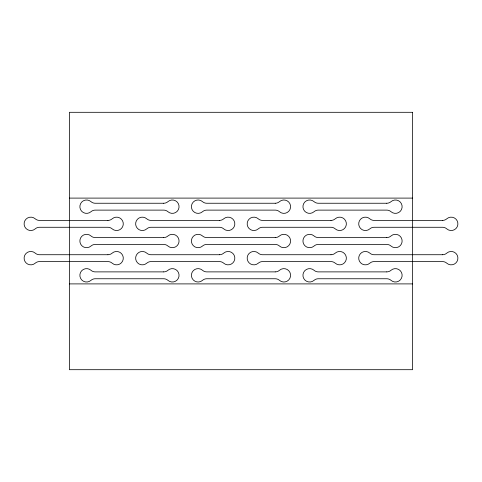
<?xml version="1.0" encoding="UTF-8"?>
<svg xmlns="http://www.w3.org/2000/svg" width="482" height="482" viewBox="0 0 482 482"><rect width="100%" height="100%" fill="white"/><g stroke="black" fill="none" stroke-linecap="round" stroke-linejoin="round"><path stroke-width="0.72" d="M69.408 198.102L412.592 198.102M69.408 283.898L412.592 283.898M412.592 112.306L69.408 112.306L69.408 369.694L412.592 369.694L412.592 112.306M163.693 203.247L95.237 203.247A6.435 6.435 0 0 1 90.99 201.651A6.7 6.7 0 0 0 81.729 202.048A6.7 6.7 0 0 0 81.729 211.315A6.7 6.7 0 0 0 90.99 211.712A6.435 6.435 0 0 1 95.237 210.116L163.693 210.116A6.435 6.435 0 0 1 167.941 211.712A6.7 6.7 0 0 0 177.201 211.315A6.7 6.7 0 0 0 177.201 202.048A6.7 6.7 0 0 0 167.941 201.651A6.435 6.435 0 0 1 163.693 203.247M275.228 203.247L206.772 203.247A6.435 6.435 0 0 1 202.524 201.651A6.7 6.7 0 0 0 193.264 202.048A6.7 6.7 0 0 0 193.264 211.315A6.7 6.7 0 0 0 202.524 211.712A6.435 6.435 0 0 1 206.772 210.116L275.228 210.116A6.435 6.435 0 0 1 279.476 211.712A6.7 6.7 0 0 0 288.736 211.315A6.7 6.7 0 0 0 288.736 202.048A6.7 6.7 0 0 0 279.476 201.651A6.435 6.435 0 0 1 275.228 203.247M386.763 203.247L318.307 203.247A6.435 6.435 0 0 1 314.059 201.651A6.7 6.7 0 0 0 304.799 202.048A6.7 6.7 0 0 0 304.799 211.315A6.7 6.7 0 0 0 314.059 211.712A6.435 6.435 0 0 1 318.307 210.116L386.763 210.116A6.435 6.435 0 0 1 391.01 211.712A6.7 6.7 0 0 0 400.271 211.315A6.7 6.7 0 0 0 400.271 202.048A6.7 6.7 0 0 0 391.01 201.651A6.435 6.435 0 0 1 386.763 203.247M107.926 220.407L39.47 220.407A6.435 6.435 0 0 1 35.222 218.81A6.7 6.7 0 0 0 25.962 219.208A6.7 6.7 0 0 0 25.962 228.474A6.7 6.7 0 0 0 35.222 228.872A6.435 6.435 0 0 1 39.47 227.275L107.926 227.275A6.435 6.435 0 0 1 112.173 228.872A6.7 6.7 0 0 0 121.434 228.474A6.7 6.7 0 0 0 121.434 219.208A6.7 6.7 0 0 0 112.173 218.81A6.435 6.435 0 0 1 107.926 220.407M219.461 220.407L151.005 220.407A6.435 6.435 0 0 1 146.757 218.81A6.7 6.7 0 0 0 137.497 219.208A6.7 6.7 0 0 0 137.497 228.474A6.7 6.7 0 0 0 146.757 228.872A6.435 6.435 0 0 1 151.005 227.275L219.461 227.275A6.435 6.435 0 0 1 223.708 228.872A6.7 6.7 0 0 0 232.969 228.474A6.7 6.7 0 0 0 232.969 219.208A6.7 6.7 0 0 0 223.708 218.81A6.435 6.435 0 0 1 219.461 220.407M330.995 220.407L262.539 220.407A6.435 6.435 0 0 1 258.292 218.81A6.7 6.7 0 0 0 249.031 219.208A6.7 6.7 0 0 0 249.031 228.474A6.7 6.7 0 0 0 258.292 228.872A6.435 6.435 0 0 1 262.539 227.275L330.995 227.275A6.435 6.435 0 0 1 335.243 228.872A6.7 6.7 0 0 0 344.503 228.474A6.7 6.7 0 0 0 344.503 219.208A6.7 6.7 0 0 0 335.243 218.81A6.435 6.435 0 0 1 330.995 220.407M442.53 220.407L374.074 220.407A6.435 6.435 0 0 1 369.827 218.81A6.7 6.7 0 0 0 360.566 219.208A6.7 6.7 0 0 0 360.566 228.474A6.7 6.7 0 0 0 369.827 228.872A6.435 6.435 0 0 1 374.074 227.275L442.53 227.275A6.435 6.435 0 0 1 446.778 228.872A6.7 6.7 0 0 0 456.038 228.474A6.7 6.7 0 0 0 456.038 219.208A6.7 6.7 0 0 0 446.778 218.81A6.435 6.435 0 0 1 442.53 220.407M163.693 237.566L95.237 237.566A6.435 6.435 0 0 1 90.99 235.969A6.7 6.7 0 0 0 81.729 236.367A6.7 6.7 0 0 0 81.729 245.633A6.7 6.7 0 0 0 90.99 246.031A6.435 6.435 0 0 1 95.237 244.434L163.693 244.434A6.435 6.435 0 0 1 167.941 246.031A6.7 6.7 0 0 0 177.201 245.633A6.7 6.7 0 0 0 177.201 236.367A6.7 6.7 0 0 0 167.941 235.969A6.435 6.435 0 0 1 163.693 237.566M275.228 237.566L206.772 237.566A6.435 6.435 0 0 1 202.524 235.969A6.7 6.7 0 0 0 193.264 236.367A6.7 6.7 0 0 0 193.264 245.633A6.7 6.7 0 0 0 202.524 246.031A6.435 6.435 0 0 1 206.772 244.434L275.228 244.434A6.435 6.435 0 0 1 279.476 246.031A6.7 6.7 0 0 0 288.736 245.633A6.7 6.7 0 0 0 288.736 236.367A6.7 6.7 0 0 0 279.476 235.969A6.435 6.435 0 0 1 275.228 237.566M386.763 237.566L318.307 237.566A6.435 6.435 0 0 1 314.059 235.969A6.7 6.7 0 0 0 304.799 236.367A6.7 6.7 0 0 0 304.799 245.633A6.7 6.7 0 0 0 314.059 246.031A6.435 6.435 0 0 1 318.307 244.434L386.763 244.434A6.435 6.435 0 0 1 391.01 246.031A6.7 6.7 0 0 0 400.271 245.633A6.7 6.7 0 0 0 400.271 236.367A6.7 6.7 0 0 0 391.01 235.969A6.435 6.435 0 0 1 386.763 237.566M107.926 254.725L39.47 254.725A6.435 6.435 0 0 1 35.222 253.128A6.7 6.7 0 0 0 25.962 253.526A6.7 6.7 0 0 0 25.962 262.792A6.7 6.7 0 0 0 35.222 263.19A6.435 6.435 0 0 1 39.47 261.593L107.926 261.593A6.435 6.435 0 0 1 112.173 263.19A6.7 6.7 0 0 0 121.434 262.792A6.7 6.7 0 0 0 121.434 253.526A6.7 6.7 0 0 0 112.173 253.128A6.435 6.435 0 0 1 107.926 254.725M219.461 254.725L151.005 254.725A6.435 6.435 0 0 1 146.757 253.128A6.7 6.7 0 0 0 137.497 253.526A6.7 6.7 0 0 0 137.497 262.792A6.7 6.7 0 0 0 146.757 263.19A6.435 6.435 0 0 1 151.005 261.593L219.461 261.593A6.435 6.435 0 0 1 223.708 263.19A6.7 6.7 0 0 0 232.969 262.792A6.7 6.7 0 0 0 232.969 253.526A6.7 6.7 0 0 0 223.708 253.128A6.435 6.435 0 0 1 219.461 254.725M330.995 254.725L262.539 254.725A6.435 6.435 0 0 1 258.292 253.128A6.7 6.7 0 0 0 249.031 253.526A6.7 6.7 0 0 0 249.031 262.792A6.7 6.7 0 0 0 258.292 263.19A6.435 6.435 0 0 1 262.539 261.593L330.995 261.593A6.435 6.435 0 0 1 335.243 263.19A6.7 6.7 0 0 0 344.503 262.792A6.7 6.7 0 0 0 344.503 253.526A6.7 6.7 0 0 0 335.243 253.128A6.435 6.435 0 0 1 330.995 254.725M442.53 254.725L374.074 254.725A6.435 6.435 0 0 1 369.827 253.128A6.7 6.7 0 0 0 360.566 253.526A6.7 6.7 0 0 0 360.566 262.792A6.7 6.7 0 0 0 369.827 263.19A6.435 6.435 0 0 1 374.074 261.593L442.53 261.593A6.435 6.435 0 0 1 446.778 263.19A6.7 6.7 0 0 0 456.038 262.792A6.7 6.7 0 0 0 456.038 253.526A6.7 6.7 0 0 0 446.778 253.128A6.435 6.435 0 0 1 442.53 254.725M163.693 271.884L95.237 271.884A6.435 6.435 0 0 1 90.99 270.288A6.7 6.7 0 0 0 81.729 270.685A6.7 6.7 0 0 0 81.729 279.952A6.7 6.7 0 0 0 90.99 280.349A6.435 6.435 0 0 1 95.237 278.753L163.693 278.753A6.435 6.435 0 0 1 167.941 280.349A6.7 6.7 0 0 0 177.201 279.952A6.7 6.7 0 0 0 177.201 270.685A6.7 6.7 0 0 0 167.941 270.288A6.435 6.435 0 0 1 163.693 271.884M275.228 271.884L206.772 271.884A6.435 6.435 0 0 1 202.524 270.288A6.7 6.7 0 0 0 193.264 270.685A6.7 6.7 0 0 0 193.264 279.952A6.7 6.7 0 0 0 202.524 280.349A6.435 6.435 0 0 1 206.772 278.753L275.228 278.753A6.435 6.435 0 0 1 279.476 280.349A6.7 6.7 0 0 0 288.736 279.952A6.7 6.7 0 0 0 288.736 270.685A6.7 6.7 0 0 0 279.476 270.288A6.435 6.435 0 0 1 275.228 271.884M386.763 271.884L318.307 271.884A6.435 6.435 0 0 1 314.059 270.288A6.7 6.7 0 0 0 304.799 270.685A6.7 6.7 0 0 0 304.799 279.952A6.7 6.7 0 0 0 314.059 280.349A6.435 6.435 0 0 1 318.307 278.753L386.763 278.753A6.435 6.435 0 0 1 391.01 280.349A6.7 6.7 0 0 0 400.271 279.952A6.7 6.7 0 0 0 400.271 270.685A6.7 6.7 0 0 0 391.01 270.288A6.435 6.435 0 0 1 386.763 271.884"/></g></svg>
